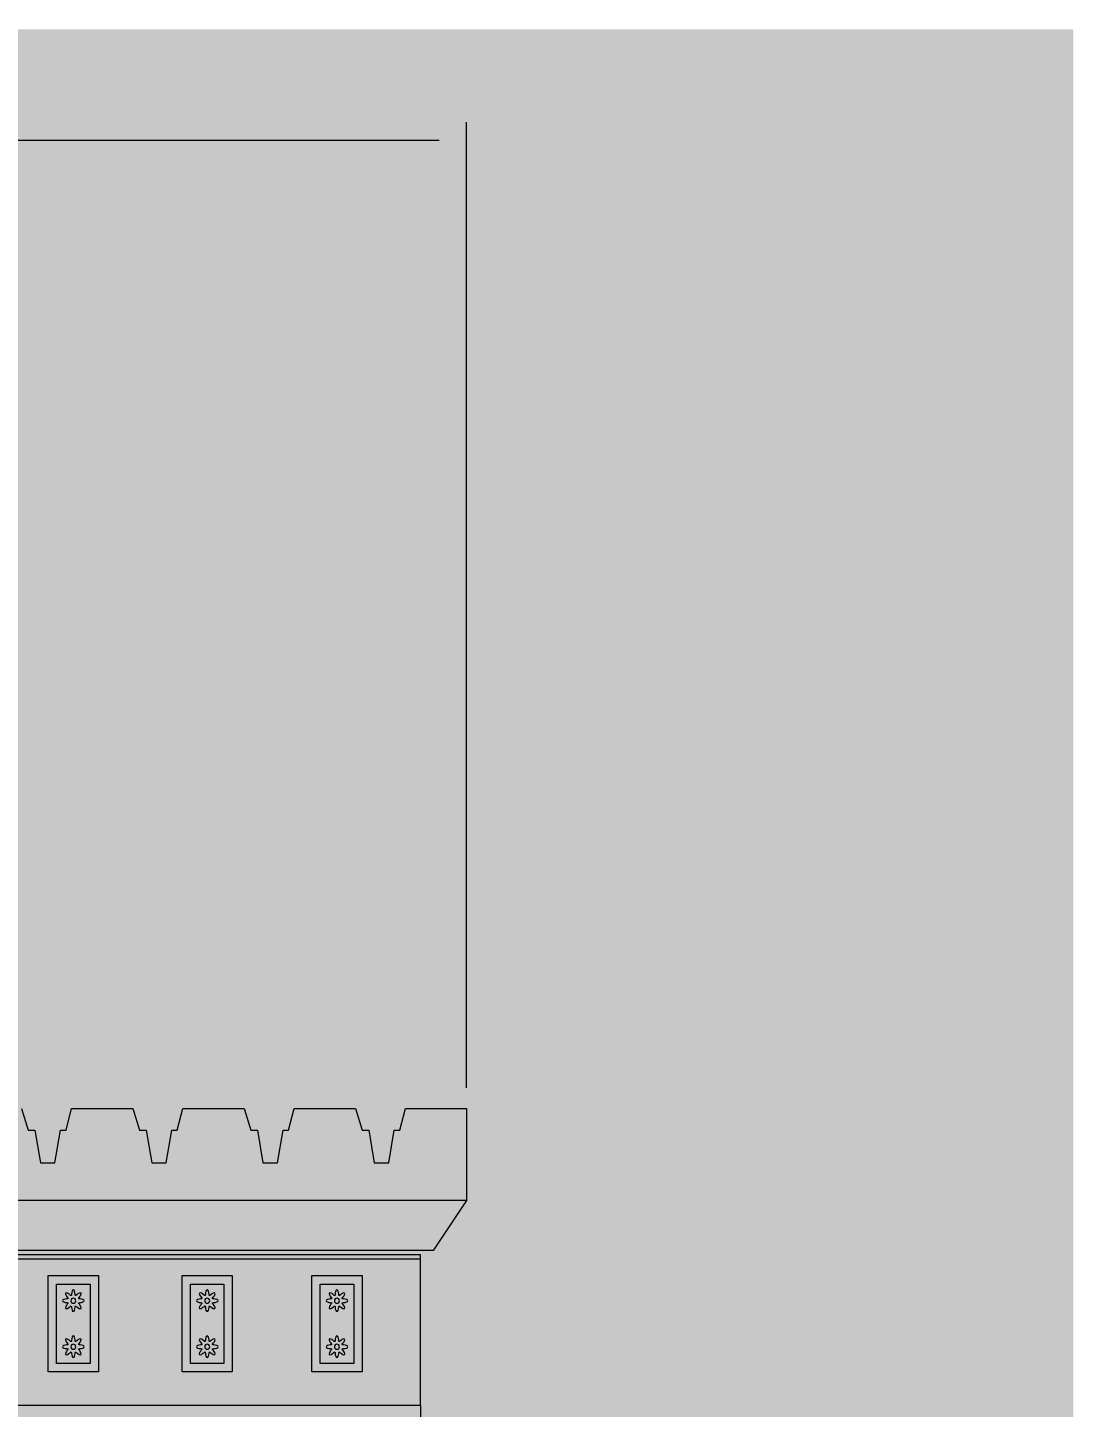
# Model space of a CAD drawing. Header units: millimetres. Extents: x -2412 to 16214, y -1176 to 12021.
# Drawn here: x 12398 to 16214, y 6985 to 12021 of the extents above; entities that cross this region are included whole.
import ezdxf

# ---------------------------------------------------------------- set-up
doc = ezdxf.new("R2010")
doc.units = ezdxf.units.MM
for name, color, linetype, lineweight, true_color in [('00_WHITE_BACKGROUND', 7, 'Continuous', 18, 0xffffff), ('02_CORNICES', 7, 'Continuous', 18, 0x000000), ('03_FRAMES_DOORS', 7, 'Continuous', 18, 0x000000), ('04_GLAZING_SHUTTERS', 7, 'Continuous', 18, 0x000000), ('05_STONE_JOINTS', 7, 'Continuous', 18, 0x000000), ('06_ORNAMENT', 7, 'Continuous', 18, 0x000000), ('09_ESTIMATED_DIMS', 7, 'Continuous', 18, 0x000000)]:
    doc.layers.add(name, color=color, linetype=linetype, lineweight=lineweight, true_color=true_color)
doc.dimstyles.get("Standard").update_dxf_attribs({"dimtxt": 2.5, "dimasz": 2.5, "dimexe": 1.25, "dimexo": 0.625, "dimtad": 1, "dimcen": 2.5, "dimazin": 3, "dimtfac": 1, "dimtmove": 0, "dimatfit": 3})

msp = doc.modelspace()

# ---------------------------------------------------------------- linework, layer by layer
at = {"layer": '00_WHITE_BACKGROUND', "lineweight": 18, "true_color": 0xffffff}
msp.add_solid([(-2412.2137, -1175.5725), (16213.7405, -1175.5725), (-2412.2137, 12015.2672), (16213.7405, 12015.2672)], dxfattribs=at)
at = {"layer": '02_CORNICES', "color": 7, "lineweight": 18, "true_color": 0x000000}
for points in [[(12375.771, 8076.3359), (12400.1221, 7996.9466), (12424.4885, 7996.9466), (12444.7939, 7877.8626), (12497.5878, 7877.8626), (12517.8779, 7996.9466), (12538.1832, 7996.9466), (12558.4885, 8076.3359), (12781.8168, 8076.3359), (12806.1832, 7996.9466), (12830.5496, 7996.9466), (12850.855, 7877.8626), (12903.6336, 7877.8626), (12923.9389, 7996.9466), (12944.2443, 7996.9466), (12964.5496, 8076.3359), (13187.8779, 8076.3359), (13212.2443, 7996.9466), (13236.6107, 7996.9466), (13256.916, 7877.8626), (13309.6947, 7877.8626), (13330, 7996.9466), (13350.3053, 7996.9466), (13370.6107, 8076.3359), (13593.9389, 8076.3359), (13618.3053, 7996.9466), (13642.6718, 7996.9466), (13662.9771, 7877.8626), (13715.7557, 7877.8626), (13736.0611, 7996.9466), (13756.3664, 7996.9466), (13776.6718, 8076.3359), (14000, 8076.3359), (14000, 7740.458)], [(14000, 7740.458), (10122.1374, 7740.458)], [(14000, 7740.458), (13877.8626, 7557.2519), (10244.2748, 7557.2519), (10122.1374, 7740.458)]]:
    msp.add_lwpolyline(points, dxfattribs=at)
at = {"layer": '03_FRAMES_DOORS', "color": 7, "lineweight": 18, "true_color": 0x000000}
for points in [[(12473.2824, 7465.6489), (12656.4885, 7465.6489), (12656.4885, 7114.5038), (12473.2824, 7114.5038)], [(12961.8321, 7465.6489), (13145.0382, 7465.6489), (13145.0382, 7114.5038), (12961.8321, 7114.5038)], [(13435.1145, 7465.6489), (13618.3206, 7465.6489), (13618.3206, 7114.5038), (13435.1145, 7114.5038)]]:
    msp.add_lwpolyline(points, close=True, dxfattribs=at)
at = {"layer": '04_GLAZING_SHUTTERS', "color": 7, "lineweight": 18, "true_color": 0x000000}
for points in [[(12503.8168, 7435.1145), (12625.9542, 7435.1145), (12625.9542, 7145.0382), (12503.8168, 7145.0382)], [(12992.3664, 7435.1145), (13114.5038, 7435.1145), (13114.5038, 7145.0382), (12992.3664, 7145.0382)], [(13465.6489, 7435.1145), (13587.7863, 7435.1145), (13587.7863, 7145.0382), (13465.6489, 7145.0382)]]:
    msp.add_lwpolyline(points, close=True, dxfattribs=at)
at = {"layer": '05_STONE_JOINTS', "color": 7, "lineweight": 18, "true_color": 0x000000}
for points in [[(13832.0611, 7526.7176), (13832.0611, 7541.9847), (10290.0763, 7541.9847), (10290.0763, 7526.7176)], [(13832.0611, 6992.3664), (13832.0611, 6977.0992), (13832.0611, 6656.4885), (13832.0611, 6564.8855), (10290.0763, 6564.8855), (10290.0763, 6656.4885), (10290.0763, 6977.0992), (10290.0763, 6992.3664)]]:
    msp.add_lwpolyline(points, close=True, dxfattribs=at)
msp.add_lwpolyline([(13832.0611, 6992.3664), (13832.0611, 7526.7176)], dxfattribs=at)
at = {"layer": '06_ORNAMENT', "color": 7, "lineweight": 18, "true_color": 0x000000}
for points in [[(12525.1908, 7374.0458), (12526.5496, 7371.5267), (12530.2595, 7369.4809), (12535.2977, 7368.1527), (12540.3511, 7367.4656), (12544.1374, 7367.0076), (12545.8168, 7366.1527), (12545.2214, 7364.3511), (12542.8855, 7361.3435), (12539.8015, 7357.2824), (12537.1756, 7352.7786), (12536, 7348.7176), (12536.8244, 7345.9847), (12539.5573, 7345.1603), (12543.6183, 7346.3359), (12548.1221, 7348.9618), (12552.1832, 7352.0458), (12555.1908, 7354.3817), (12556.9924, 7354.9771), (12557.8473, 7353.2977), (12558.3053, 7349.5115), (12559.0076, 7344.458), (12560.3206, 7339.4198), (12562.3664, 7335.7099), (12564.8855, 7334.3511), (12567.4046, 7335.7099), (12569.4504, 7339.4198), (12570.7786, 7344.458), (12571.4656, 7349.5115), (12571.9237, 7353.2977), (12572.7786, 7354.9771), (12574.5802, 7354.3817), (12577.5878, 7352.0458), (12581.6489, 7348.9618), (12586.1527, 7346.3359), (12590.2137, 7345.1603), (12592.9466, 7345.9847), (12593.771, 7348.7176), (12592.5954, 7352.7786), (12589.9695, 7357.2824), (12586.8855, 7361.3435), (12584.5496, 7364.3511), (12583.9542, 7366.1527), (12585.6336, 7367.0076), (12589.4198, 7367.4656), (12594.4733, 7368.1527), (12599.5115, 7369.4809), (12603.2214, 7371.5267), (12604.5802, 7374.0458), (12603.2214, 7376.5649), (12599.5115, 7378.6107), (12594.4733, 7379.9237), (12589.4198, 7380.626), (12585.6336, 7381.084), (12583.9542, 7381.9389), (12584.5496, 7383.7405), (12586.8855, 7386.7481), (12589.9695, 7390.8092), (12592.5954, 7395.313), (12593.771, 7399.374), (12592.9466, 7402.1069), (12590.2137, 7402.9313), (12586.1527, 7401.7557), (12581.6489, 7399.1298), (12577.5878, 7396.0458), (12574.5802, 7393.7099), (12572.7786, 7393.1145), (12571.9237, 7394.7939), (12571.4656, 7398.5802), (12570.7786, 7403.6336), (12569.4504, 7408.6718), (12567.4046, 7412.3817), (12564.8855, 7413.7405), (12562.3664, 7412.3817), (12560.3206, 7408.6718), (12559.0076, 7403.6336), (12558.3053, 7398.5802), (12557.8473, 7394.7939), (12556.9924, 7393.1145), (12555.1908, 7393.7099), (12552.1832, 7396.0458), (12548.1221, 7399.1298), (12543.6183, 7401.7557), (12539.5573, 7402.9313), (12536.8244, 7402.1069), (12536, 7399.374), (12537.1756, 7395.313), (12539.8015, 7390.8092), (12542.8855, 7386.7481), (12545.2214, 7383.7405), (12545.8168, 7381.9389), (12544.1374, 7381.084), (12540.3511, 7380.626), (12535.2977, 7379.9237), (12530.2595, 7378.6107), (12526.5496, 7376.5649)], [(13013.7405, 7374.0458), (13015.0992, 7371.5267), (13018.8092, 7369.4809), (13023.8473, 7368.1527), (13028.9008, 7367.4656), (13032.687, 7367.0076), (13034.3664, 7366.1527), (13033.771, 7364.3511), (13031.4351, 7361.3435), (13028.3511, 7357.2824), (13025.7252, 7352.7786), (13024.5496, 7348.7176), (13025.374, 7345.9847), (13028.1069, 7345.1603), (13032.1679, 7346.3359), (13036.6718, 7348.9618), (13040.7328, 7352.0458), (13043.7405, 7354.3817), (13045.542, 7354.9771), (13046.3969, 7353.2977), (13046.855, 7349.5115), (13047.5573, 7344.458), (13048.8702, 7339.4198), (13050.916, 7335.7099), (13053.4351, 7334.3511), (13055.9542, 7335.7099), (13058, 7339.4198), (13059.3282, 7344.458), (13060.0153, 7349.5115), (13060.4733, 7353.2977), (13061.3282, 7354.9771), (13063.1298, 7354.3817), (13066.1374, 7352.0458), (13070.1985, 7348.9618), (13074.7023, 7346.3359), (13078.7634, 7345.1603), (13081.4962, 7345.9847), (13082.3206, 7348.7176), (13081.145, 7352.7786), (13078.5191, 7357.2824), (13075.4351, 7361.3435), (13073.0992, 7364.3511), (13072.5038, 7366.1527), (13074.1832, 7367.0076), (13077.9695, 7367.4656), (13083.0229, 7368.1527), (13088.0611, 7369.4809), (13091.771, 7371.5267), (13093.1298, 7374.0458), (13091.771, 7376.5649), (13088.0611, 7378.6107), (13083.0229, 7379.9237), (13077.9695, 7380.626), (13074.1832, 7381.084), (13072.5038, 7381.9389), (13073.0992, 7383.7405), (13075.4351, 7386.7481), (13078.5191, 7390.8092), (13081.145, 7395.313), (13082.3206, 7399.374), (13081.4962, 7402.1069), (13078.7634, 7402.9313), (13074.7023, 7401.7557), (13070.1985, 7399.1298), (13066.1374, 7396.0458), (13063.1298, 7393.7099), (13061.3282, 7393.1145), (13060.4733, 7394.7939), (13060.0153, 7398.5802), (13059.3282, 7403.6336), (13058, 7408.6718), (13055.9542, 7412.3817), (13053.4351, 7413.7405), (13050.916, 7412.3817), (13048.8702, 7408.6718), (13047.5573, 7403.6336), (13046.855, 7398.5802), (13046.3969, 7394.7939), (13045.542, 7393.1145), (13043.7405, 7393.7099), (13040.7328, 7396.0458), (13036.6718, 7399.1298), (13032.1679, 7401.7557), (13028.1069, 7402.9313), (13025.374, 7402.1069), (13024.5496, 7399.374), (13025.7252, 7395.313), (13028.3511, 7390.8092), (13031.4351, 7386.7481), (13033.771, 7383.7405), (13034.3664, 7381.9389), (13032.687, 7381.084), (13028.9008, 7380.626), (13023.8473, 7379.9237), (13018.8092, 7378.6107), (13015.0992, 7376.5649)], [(13487.0229, 7374.0458), (13488.3817, 7371.5267), (13492.0916, 7369.4809), (13497.1298, 7368.1527), (13502.1832, 7367.4656), (13505.9695, 7367.0076), (13507.6489, 7366.1527), (13507.0534, 7364.3511), (13504.7176, 7361.3435), (13501.6336, 7357.2824), (13499.0076, 7352.7786), (13497.8321, 7348.7176), (13498.6565, 7345.9847), (13501.3893, 7345.1603), (13505.4504, 7346.3359), (13509.9542, 7348.9618), (13514.0153, 7352.0458), (13517.0229, 7354.3817), (13518.8244, 7354.9771), (13519.6794, 7353.2977), (13520.1374, 7349.5115), (13520.8397, 7344.458), (13522.1527, 7339.4198), (13524.1985, 7335.7099), (13526.7176, 7334.3511), (13529.2366, 7335.7099), (13531.2824, 7339.4198), (13532.6107, 7344.458), (13533.2977, 7349.5115), (13533.7557, 7353.2977), (13534.6107, 7354.9771), (13536.4122, 7354.3817), (13539.4198, 7352.0458), (13543.4809, 7348.9618), (13547.9847, 7346.3359), (13552.0458, 7345.1603), (13554.7786, 7345.9847), (13555.6031, 7348.7176), (13554.4275, 7352.7786), (13551.8015, 7357.2824), (13548.7176, 7361.3435), (13546.3817, 7364.3511), (13545.7863, 7366.1527), (13547.4656, 7367.0076), (13551.2519, 7367.4656), (13556.3053, 7368.1527), (13561.3435, 7369.4809), (13565.0534, 7371.5267), (13566.4122, 7374.0458), (13565.0534, 7376.5649), (13561.3435, 7378.6107), (13556.3053, 7379.9237), (13551.2519, 7380.626), (13547.4656, 7381.084), (13545.7863, 7381.9389), (13546.3817, 7383.7405), (13548.7176, 7386.7481), (13551.8015, 7390.8092), (13554.4275, 7395.313), (13555.6031, 7399.374), (13554.7786, 7402.1069), (13552.0458, 7402.9313), (13547.9847, 7401.7557), (13543.4809, 7399.1298), (13539.4198, 7396.0458), (13536.4122, 7393.7099), (13534.6107, 7393.1145), (13533.7557, 7394.7939), (13533.2977, 7398.5802), (13532.6107, 7403.6336), (13531.2824, 7408.6718), (13529.2366, 7412.3817), (13526.7176, 7413.7405), (13524.1985, 7412.3817), (13522.1527, 7408.6718), (13520.8397, 7403.6336), (13520.1374, 7398.5802), (13519.6794, 7394.7939), (13518.8244, 7393.1145), (13517.0229, 7393.7099), (13514.0153, 7396.0458), (13509.9542, 7399.1298), (13505.4504, 7401.7557), (13501.3893, 7402.9313), (13498.6565, 7402.1069), (13497.8321, 7399.374), (13499.0076, 7395.313), (13501.6336, 7390.8092), (13504.7176, 7386.7481), (13507.0534, 7383.7405), (13507.6489, 7381.9389), (13505.9695, 7381.084), (13502.1832, 7380.626), (13497.1298, 7379.9237), (13492.0916, 7378.6107), (13488.3817, 7376.5649)], [(12555.7557, 7374.0458), (12556.458, 7370.5496), (12558.4275, 7367.5878), (12561.3893, 7365.6183), (12564.8855, 7364.916), (12568.3817, 7365.6183), (12571.3435, 7367.5878), (12573.313, 7370.5496), (12574.0153, 7374.0458), (12573.313, 7377.542), (12571.3435, 7380.5038), (12568.3817, 7382.4733), (12564.8855, 7383.1756), (12561.3893, 7382.4733), (12558.4275, 7380.5038), (12556.458, 7377.542)], [(13044.3053, 7374.0458), (13045.0076, 7370.5496), (13046.9771, 7367.5878), (13049.9389, 7365.6183), (13053.4351, 7364.916), (13056.9313, 7365.6183), (13059.8931, 7367.5878), (13061.8626, 7370.5496), (13062.5649, 7374.0458), (13061.8626, 7377.542), (13059.8931, 7380.5038), (13056.9313, 7382.4733), (13053.4351, 7383.1756), (13049.9389, 7382.4733), (13046.9771, 7380.5038), (13045.0076, 7377.542)], [(13517.5878, 7374.0458), (13518.2901, 7370.5496), (13520.2595, 7367.5878), (13523.2214, 7365.6183), (13526.7176, 7364.916), (13530.2137, 7365.6183), (13533.1756, 7367.5878), (13535.145, 7370.5496), (13535.8473, 7374.0458), (13535.145, 7377.542), (13533.1756, 7380.5038), (13530.2137, 7382.4733), (13526.7176, 7383.1756), (13523.2214, 7382.4733), (13520.2595, 7380.5038), (13518.2901, 7377.542)], [(12525.1908, 7206.1069), (12526.5496, 7203.5878), (12530.2595, 7201.542), (12535.2977, 7200.2137), (12540.3511, 7199.5267), (12544.1374, 7199.0687), (12545.8168, 7198.2137), (12545.2214, 7196.4122), (12542.8855, 7193.4046), (12539.8015, 7189.3435), (12537.1756, 7184.8397), (12536, 7180.7786), (12536.8244, 7178.0458), (12539.5573, 7177.2214), (12543.6183, 7178.3969), (12548.1221, 7181.0229), (12552.1832, 7184.1069), (12555.1908, 7186.4427), (12556.9924, 7187.0382), (12557.8473, 7185.3588), (12558.3053, 7181.5725), (12559.0076, 7176.5191), (12560.3206, 7171.4809), (12562.3664, 7167.771), (12564.8855, 7166.4122), (12567.4046, 7167.771), (12569.4504, 7171.4809), (12570.7786, 7176.5191), (12571.4656, 7181.5725), (12571.9237, 7185.3588), (12572.7786, 7187.0382), (12574.5802, 7186.4427), (12577.5878, 7184.1069), (12581.6489, 7181.0229), (12586.1527, 7178.3969), (12590.2137, 7177.2214), (12592.9466, 7178.0458), (12593.771, 7180.7786), (12592.5954, 7184.8397), (12589.9695, 7189.3435), (12586.8855, 7193.4046), (12584.5496, 7196.4122), (12583.9542, 7198.2137), (12585.6336, 7199.0687), (12589.4198, 7199.5267), (12594.4733, 7200.2137), (12599.5115, 7201.542), (12603.2214, 7203.5878), (12604.5802, 7206.1069), (12603.2214, 7208.626), (12599.5115, 7210.6718), (12594.4733, 7211.9847), (12589.4198, 7212.687), (12585.6336, 7213.145), (12583.9542, 7214), (12584.5496, 7215.8015), (12586.8855, 7218.8092), (12589.9695, 7222.8702), (12592.5954, 7227.374), (12593.771, 7231.4351), (12592.9466, 7234.1679), (12590.2137, 7234.9924), (12586.1527, 7233.8168), (12581.6489, 7231.1908), (12577.5878, 7228.1069), (12574.5802, 7225.771), (12572.7786, 7225.1756), (12571.9237, 7226.855), (12571.4656, 7230.6412), (12570.7786, 7235.6947), (12569.4504, 7240.7328), (12567.4046, 7244.4427), (12564.8855, 7245.8015), (12562.3664, 7244.4427), (12560.3206, 7240.7328), (12559.0076, 7235.6947), (12558.3053, 7230.6412), (12557.8473, 7226.855), (12556.9924, 7225.1756), (12555.1908, 7225.771), (12552.1832, 7228.1069), (12548.1221, 7231.1908), (12543.6183, 7233.8168), (12539.5573, 7234.9924), (12536.8244, 7234.1679), (12536, 7231.4351), (12537.1756, 7227.374), (12539.8015, 7222.8702), (12542.8855, 7218.8092), (12545.2214, 7215.8015), (12545.8168, 7214), (12544.1374, 7213.145), (12540.3511, 7212.687), (12535.2977, 7211.9847), (12530.2595, 7210.6718), (12526.5496, 7208.626)], [(12555.7557, 7206.1069), (12556.458, 7202.6107), (12558.4275, 7199.6489), (12561.3893, 7197.6794), (12564.8855, 7196.9771), (12568.3817, 7197.6794), (12571.3435, 7199.6489), (12573.313, 7202.6107), (12574.0153, 7206.1069), (12573.313, 7209.6031), (12571.3435, 7212.5649), (12568.3817, 7214.5344), (12564.8855, 7215.2366), (12561.3893, 7214.5344), (12558.4275, 7212.5649), (12556.458, 7209.6031)], [(13013.7405, 7206.1069), (13015.0992, 7203.5878), (13018.8092, 7201.542), (13023.8473, 7200.2137), (13028.9008, 7199.5267), (13032.687, 7199.0687), (13034.3664, 7198.2137), (13033.771, 7196.4122), (13031.4351, 7193.4046), (13028.3511, 7189.3435), (13025.7252, 7184.8397), (13024.5496, 7180.7786), (13025.374, 7178.0458), (13028.1069, 7177.2214), (13032.1679, 7178.3969), (13036.6718, 7181.0229), (13040.7328, 7184.1069), (13043.7405, 7186.4427), (13045.542, 7187.0382), (13046.3969, 7185.3588), (13046.855, 7181.5725), (13047.5573, 7176.5191), (13048.8702, 7171.4809), (13050.916, 7167.771), (13053.4351, 7166.4122), (13055.9542, 7167.771), (13058, 7171.4809), (13059.3282, 7176.5191), (13060.0153, 7181.5725), (13060.4733, 7185.3588), (13061.3282, 7187.0382), (13063.1298, 7186.4427), (13066.1374, 7184.1069), (13070.1985, 7181.0229), (13074.7023, 7178.3969), (13078.7634, 7177.2214), (13081.4962, 7178.0458), (13082.3206, 7180.7786), (13081.145, 7184.8397), (13078.5191, 7189.3435), (13075.4351, 7193.4046), (13073.0992, 7196.4122), (13072.5038, 7198.2137), (13074.1832, 7199.0687), (13077.9695, 7199.5267), (13083.0229, 7200.2137), (13088.0611, 7201.542), (13091.771, 7203.5878), (13093.1298, 7206.1069), (13091.771, 7208.626), (13088.0611, 7210.6718), (13083.0229, 7211.9847), (13077.9695, 7212.687), (13074.1832, 7213.145), (13072.5038, 7214), (13073.0992, 7215.8015), (13075.4351, 7218.8092), (13078.5191, 7222.8702), (13081.145, 7227.374), (13082.3206, 7231.4351), (13081.4962, 7234.1679), (13078.7634, 7234.9924), (13074.7023, 7233.8168), (13070.1985, 7231.1908), (13066.1374, 7228.1069), (13063.1298, 7225.771), (13061.3282, 7225.1756), (13060.4733, 7226.855), (13060.0153, 7230.6412), (13059.3282, 7235.6947), (13058, 7240.7328), (13055.9542, 7244.4427), (13053.4351, 7245.8015), (13050.916, 7244.4427), (13048.8702, 7240.7328), (13047.5573, 7235.6947), (13046.855, 7230.6412), (13046.3969, 7226.855), (13045.542, 7225.1756), (13043.7405, 7225.771), (13040.7328, 7228.1069), (13036.6718, 7231.1908), (13032.1679, 7233.8168), (13028.1069, 7234.9924), (13025.374, 7234.1679), (13024.5496, 7231.4351), (13025.7252, 7227.374), (13028.3511, 7222.8702), (13031.4351, 7218.8092), (13033.771, 7215.8015), (13034.3664, 7214), (13032.687, 7213.145), (13028.9008, 7212.687), (13023.8473, 7211.9847), (13018.8092, 7210.6718), (13015.0992, 7208.626)], [(13044.3053, 7206.1069), (13045.0076, 7202.6107), (13046.9771, 7199.6489), (13049.9389, 7197.6794), (13053.4351, 7196.9771), (13056.9313, 7197.6794), (13059.8931, 7199.6489), (13061.8626, 7202.6107), (13062.5649, 7206.1069), (13061.8626, 7209.6031), (13059.8931, 7212.5649), (13056.9313, 7214.5344), (13053.4351, 7215.2366), (13049.9389, 7214.5344), (13046.9771, 7212.5649), (13045.0076, 7209.6031)], [(13487.0229, 7206.1069), (13488.3817, 7203.5878), (13492.0916, 7201.542), (13497.1298, 7200.2137), (13502.1832, 7199.5267), (13505.9695, 7199.0687), (13507.6489, 7198.2137), (13507.0534, 7196.4122), (13504.7176, 7193.4046), (13501.6336, 7189.3435), (13499.0076, 7184.8397), (13497.8321, 7180.7786), (13498.6565, 7178.0458), (13501.3893, 7177.2214), (13505.4504, 7178.3969), (13509.9542, 7181.0229), (13514.0153, 7184.1069), (13517.0229, 7186.4427), (13518.8244, 7187.0382), (13519.6794, 7185.3588), (13520.1374, 7181.5725), (13520.8397, 7176.5191), (13522.1527, 7171.4809), (13524.1985, 7167.771), (13526.7176, 7166.4122), (13529.2366, 7167.771), (13531.2824, 7171.4809), (13532.6107, 7176.5191), (13533.2977, 7181.5725), (13533.7557, 7185.3588), (13534.6107, 7187.0382), (13536.4122, 7186.4427), (13539.4198, 7184.1069), (13543.4809, 7181.0229), (13547.9847, 7178.3969), (13552.0458, 7177.2214), (13554.7786, 7178.0458), (13555.6031, 7180.7786), (13554.4275, 7184.8397), (13551.8015, 7189.3435), (13548.7176, 7193.4046), (13546.3817, 7196.4122), (13545.7863, 7198.2137), (13547.4656, 7199.0687), (13551.2519, 7199.5267), (13556.3053, 7200.2137), (13561.3435, 7201.542), (13565.0534, 7203.5878), (13566.4122, 7206.1069), (13565.0534, 7208.626), (13561.3435, 7210.6718), (13556.3053, 7211.9847), (13551.2519, 7212.687), (13547.4656, 7213.145), (13545.7863, 7214), (13546.3817, 7215.8015), (13548.7176, 7218.8092), (13551.8015, 7222.8702), (13554.4275, 7227.374), (13555.6031, 7231.4351), (13554.7786, 7234.1679), (13552.0458, 7234.9924), (13547.9847, 7233.8168), (13543.4809, 7231.1908), (13539.4198, 7228.1069), (13536.4122, 7225.771), (13534.6107, 7225.1756), (13533.7557, 7226.855), (13533.2977, 7230.6412), (13532.6107, 7235.6947), (13531.2824, 7240.7328), (13529.2366, 7244.4427), (13526.7176, 7245.8015), (13524.1985, 7244.4427), (13522.1527, 7240.7328), (13520.8397, 7235.6947), (13520.1374, 7230.6412), (13519.6794, 7226.855), (13518.8244, 7225.1756), (13517.0229, 7225.771), (13514.0153, 7228.1069), (13509.9542, 7231.1908), (13505.4504, 7233.8168), (13501.3893, 7234.9924), (13498.6565, 7234.1679), (13497.8321, 7231.4351), (13499.0076, 7227.374), (13501.6336, 7222.8702), (13504.7176, 7218.8092), (13507.0534, 7215.8015), (13507.6489, 7214), (13505.9695, 7213.145), (13502.1832, 7212.687), (13497.1298, 7211.9847), (13492.0916, 7210.6718), (13488.3817, 7208.626)], [(13517.5878, 7206.1069), (13518.2901, 7202.6107), (13520.2595, 7199.6489), (13523.2214, 7197.6794), (13526.7176, 7196.9771), (13530.2137, 7197.6794), (13533.1756, 7199.6489), (13535.145, 7202.6107), (13535.8473, 7206.1069), (13535.145, 7209.6031), (13533.1756, 7212.5649), (13530.2137, 7214.5344), (13526.7176, 7215.2366), (13523.2214, 7214.5344), (13520.2595, 7212.5649), (13518.2901, 7209.6031)]]:
    msp.add_lwpolyline(points, close=True, dxfattribs=at)

# ---------------------------------------------------------------- dimensions: what is measured, and where the dimension line sits
at = {"layer": '09_ESTIMATED_DIMS', "lineweight": 18, "true_color": 0x000000}
msp.add_linear_dim(base=(0, 11610.687), p1=(0, 10610.687), p2=(14000, 8076.3359), text='<> mm (est.)', dimstyle='Standard', override={"dimtxt": 145, "dimasz": 100, "dimexe": 65, "dimexo": 75, "dimtad": 1, "dimdec": 0, "dimclrd": 0, "dimclre": 0, "dimclrt": 0, "dimlwd": 18, "dimlwe": 18}, dxfattribs=at).render()

doc.saveas('drawing.dxf')
